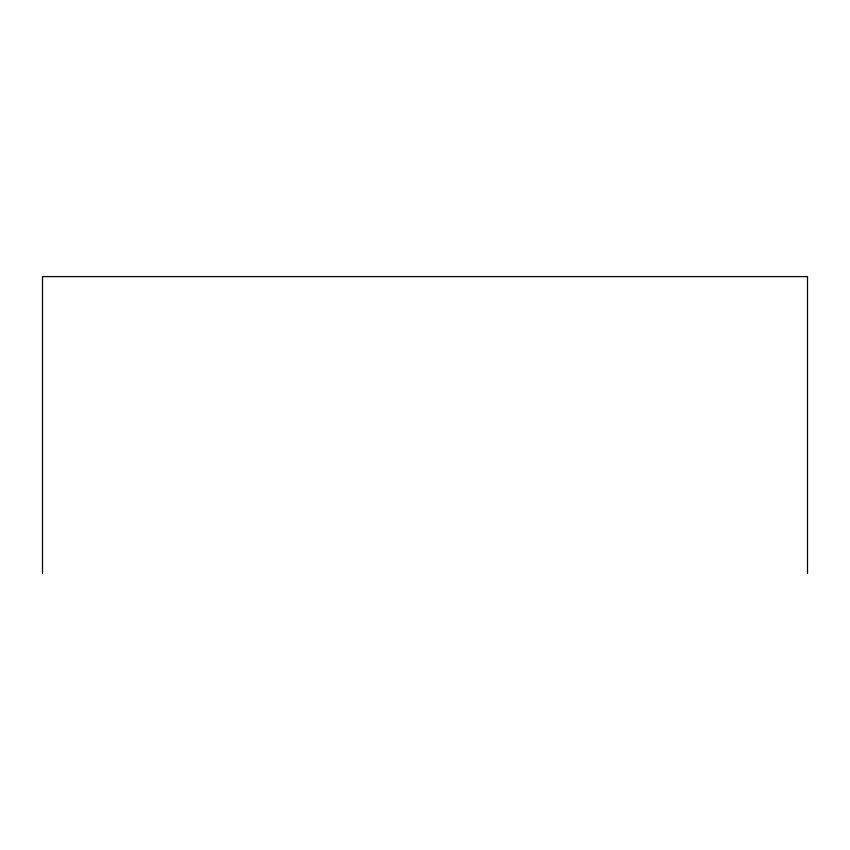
<?xml version="1.0" encoding="UTF-8"?>
<svg xmlns="http://www.w3.org/2000/svg" width="850" height="850" viewBox="0 0 850 850"><rect width="100%" height="100%" fill="white"/><g stroke="black" fill="none" stroke-linecap="round" stroke-linejoin="round"><path stroke-width="1.27" d="M807.5 573.399L807.5 276.601L42.5 276.601L42.5 573.399"/></g></svg>
